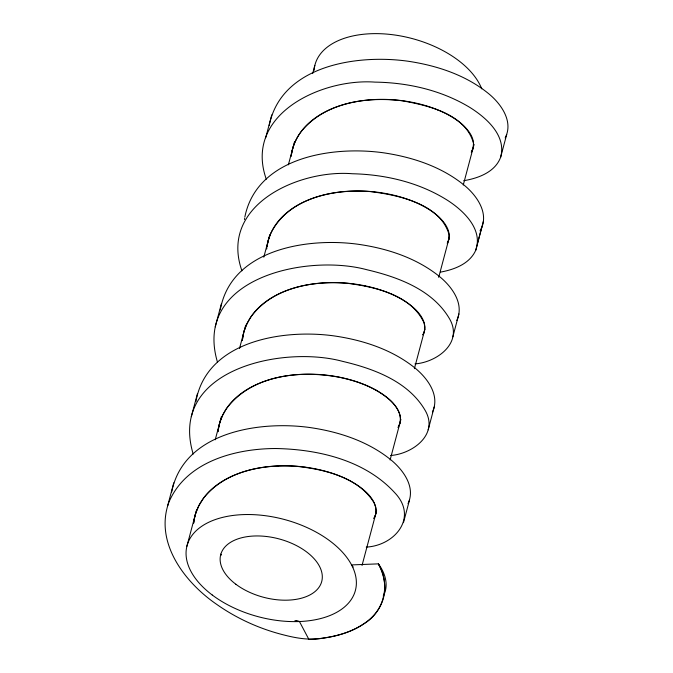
<?xml version="1.0" encoding="UTF-8"?>
<svg xmlns="http://www.w3.org/2000/svg" width="673" height="673" viewBox="0 0 673 673"><rect width="100%" height="100%" fill="white"/><g stroke="black" fill="none" stroke-linecap="round" stroke-linejoin="round"><path stroke-width="1.01" d="M447.385 243.062L448.782 239.462L449.127 234.81A90.948 36.224 12.7 0 0 448.967 233.195A91.116 36.418 12.1 0 0 448.605 231.554A91.116 36.578 11.6 0 0 448.083 229.897A90.948 36.695 11 0 0 447.402 228.214A90.948 36.906 10.5 0 0 446.561 226.523A91.116 37.217 10 0 0 445.56 224.824A91.116 37.486 9.4 0 0 444.399 223.116A90.948 37.713 8.9 0 0 443.078 221.417M244.518 219.549L244.652 218.355M193.622 523.333L194.859 516.292A90.948 66.812 14.8 0 1 195.633 513.541L198.914 505.591L203.574 498.155A91.116 66.206 9.6 0 1 205.383 495.782A90.948 65.861 8.9 0 1 207.368 493.502A90.948 65.618 8.2 0 1 209.496 491.29A91.116 65.474 7.6 0 1 211.759 489.162A91.116 65.172 7 0 1 214.157 487.109A90.948 64.717 6.3 0 1 216.681 485.14A90.948 64.372 5.8 0 1 219.331 483.264A91.116 64.12 5.2 0 1 222.098 481.464A91.116 63.716 4.7 0 1 224.975 479.756A90.948 63.169 4.2 0 1 227.97 478.15A90.948 62.724 3.7 0 1 231.058 476.627A91.116 62.379 3.2 0 1 234.254 475.197A91.116 61.891 2.8 0 1 237.535 473.868A90.948 61.26 2.4 0 1 240.9 472.639A90.948 60.738 2.1 0 1 244.349 471.512A91.116 60.309 1.8 0 1 247.874 470.477A91.116 59.746 1.5 0 1 251.466 469.552A90.948 59.056 1.2 0 1 255.117 468.719A90.948 58.467 1 0 1 258.827 467.996A91.116 57.971 0.8 0 1 262.579 467.373A91.116 57.356 0.6 0 1 266.373 466.852A90.948 56.616 0.4 0 1 270.201 466.431A90.948 55.985 0.3 0 1 274.054 466.111A91.116 55.438 0.2 0 1 277.924 465.893M217.993 431.73L219.23 424.688A90.948 66.812 14.8 0 1 220.004 421.937L222.637 415.283L226.246 408.965A91.116 66.4 10.3 0 1 227.903 406.534A91.116 66.206 9.6 0 1 229.754 404.179A90.948 65.861 8.9 0 1 231.739 401.899A90.948 65.618 8.2 0 1 233.868 399.695A91.116 65.474 7.6 0 1 236.13 397.566A91.116 65.172 7 0 1 238.528 395.514A90.948 64.717 6.3 0 1 241.052 393.545A90.948 64.372 5.8 0 1 243.702 391.661A91.116 64.12 5.2 0 1 246.469 389.869A91.116 63.716 4.7 0 1 249.346 388.161A90.948 63.169 4.2 0 1 252.341 386.546A90.948 62.724 3.7 0 1 255.437 385.023A91.116 62.379 3.2 0 1 258.625 383.602A91.116 61.891 2.8 0 1 261.906 382.272A90.948 61.26 2.4 0 1 265.28 381.044A90.948 60.738 2.1 0 1 268.729 379.909A91.116 60.309 1.8 0 1 272.245 378.882A91.116 59.746 1.5 0 1 275.837 377.948A90.948 59.056 1.2 0 1 279.488 377.124A90.948 58.467 1 0 1 283.198 376.392A91.116 57.971 0.8 0 1 286.95 375.77A91.116 57.356 0.6 0 1 290.744 375.248A90.948 56.616 0.4 0 1 294.572 374.827A90.948 55.985 0.3 0 1 298.425 374.516A91.116 55.438 0.2 0 1 302.303 374.297A91.116 54.782 0.2 0 1 306.19 374.18A90.948 54.017 0.2 0 1 310.076 374.163A90.948 53.36 0.2 0 1 313.971 374.238A91.116 52.788 0.2 0 1 317.849 374.415A91.116 52.115 0.3 0 1 321.719 374.693A90.948 51.341 0.3 0 1 325.564 375.054A90.948 50.677 0.4 0 1 329.375 375.517A91.116 50.096 0.6 0 1 333.152 376.064A91.116 49.432 0.7 0 1 336.887 376.695A90.948 48.666 0.9 0 1 340.572 377.418A90.948 48.01 1.1 0 1 344.197 378.218A91.116 47.455 1.3 0 1 347.756 379.101A91.116 46.807 1.6 0 1 351.247 380.052A90.948 46.075 1.8 0 1 354.663 381.086A90.948 45.453 2.1 0 1 357.994 382.188A91.116 44.923 2.4 0 1 361.233 383.358A91.116 44.325 2.8 0 1 364.387 384.586A90.948 43.652 3.1 0 1 367.433 385.881A90.948 43.08 3.5 0 1 370.369 387.227A91.116 42.601 3.8 0 1 373.195 388.624A91.116 42.062 4.2 0 1 375.904 390.079M242.373 340.134L243.609 333.093A90.948 66.812 14.8 0 1 244.375 330.342L247.016 323.679L250.617 317.37A91.116 66.4 10.3 0 1 252.282 314.939A91.116 66.206 9.6 0 1 254.125 312.583A90.948 65.861 8.9 0 1 256.11 310.303A90.948 65.618 8.2 0 1 258.239 308.091A91.116 65.474 7.6 0 1 260.51 305.963A91.116 65.172 7 0 1 262.899 303.91A90.948 64.717 6.3 0 1 265.431 301.941A90.948 64.372 5.8 0 1 268.073 300.065A91.116 64.12 5.2 0 1 270.84 298.265A91.116 63.716 4.7 0 1 273.726 296.557A90.948 63.169 4.2 0 1 276.712 294.942A90.948 62.724 3.7 0 1 279.808 293.428A91.116 62.379 3.2 0 1 282.997 291.998A91.116 61.891 2.8 0 1 286.277 290.669A90.948 61.26 2.4 0 1 289.651 289.44A90.948 60.738 2.1 0 1 293.1 288.313A91.116 60.309 1.8 0 1 296.625 287.278A91.116 59.746 1.5 0 1 300.208 286.353A90.948 59.056 1.2 0 1 303.86 285.52A90.948 58.467 1 0 1 307.569 284.797A91.116 57.971 0.8 0 1 311.321 284.174A91.116 57.356 0.6 0 1 315.115 283.653A90.948 56.616 0.4 0 1 318.943 283.232A90.948 55.985 0.3 0 1 322.796 282.912A91.116 55.438 0.2 0 1 326.674 282.694A91.116 54.782 0.2 0 1 330.561 282.576A90.948 54.017 0.2 0 1 334.456 282.559A90.948 53.36 0.2 0 1 338.342 282.643A91.116 52.788 0.2 0 1 342.229 282.82A91.116 52.115 0.3 0 1 346.09 283.089A90.948 51.341 0.3 0 1 349.935 283.459A90.948 50.677 0.4 0 1 353.754 283.913A91.116 50.096 0.6 0 1 357.531 284.46A91.116 49.432 0.7 0 1 361.258 285.1A90.948 48.666 0.9 0 1 364.943 285.815M195.91 401.554C206.577 340.908 282.803 328.912 333.497 335.827C362.04 339.865 390.71 349.026 413.659 366.953C426.707 377.082 440.521 394.883 432.411 412.044M220.281 309.959C230.948 249.313 307.174 237.308 357.868 244.232C386.411 248.261 415.081 257.431 438.03 275.358C451.078 285.478 464.9 303.287 456.782 320.449M291.182 156.456A90.948 66.694 17.1 0 1 291.3 155.505C292.368 146.907 295.884 138.68 301.067 131.757A91.116 66.206 9.6 0 1 302.867 129.384A90.948 65.861 8.9 0 1 304.861 127.104A90.948 65.618 8.2 0 1 306.989 124.892A91.116 65.474 7.6 0 1 309.252 122.764A91.116 65.172 7 0 1 311.649 120.711A90.948 64.717 6.3 0 1 314.173 118.742A90.948 64.372 5.8 0 1 316.823 116.866A91.116 64.12 5.2 0 1 319.591 115.066A91.116 63.716 4.7 0 1 322.468 113.358A90.948 63.169 4.2 0 1 325.463 111.743A90.948 62.724 3.7 0 1 328.55 110.229A91.116 62.379 3.2 0 1 331.739 108.799A91.116 61.891 2.8 0 1 335.028 107.47A90.948 61.26 2.4 0 1 338.393 106.241A90.948 60.738 2.1 0 1 341.842 105.114A91.116 60.309 1.8 0 1 345.367 104.079A91.116 59.746 1.5 0 1 348.959 103.154A90.948 59.056 1.2 0 1 352.61 102.321A90.948 58.467 1 0 1 356.311 101.598A91.116 57.971 0.8 0 1 360.072 100.975A91.116 57.356 0.6 0 1 363.866 100.454A90.948 56.616 0.4 0 1 367.694 100.033A90.948 55.985 0.3 0 1 371.546 99.713A91.116 55.438 0.2 0 1 375.416 99.495A91.116 54.782 0.2 0 1 379.303 99.377A90.948 54.017 0.2 0 1 383.198 99.36A90.948 53.36 0.2 0 1 387.093 99.444A91.116 52.788 0.2 0 1 390.971 99.621A91.116 52.115 0.3 0 1 394.841 99.89A90.948 51.341 0.3 0 1 398.685 100.26A90.948 50.677 0.4 0 1 402.496 100.714A91.116 50.096 0.6 0 1 406.273 101.261A91.116 49.432 0.7 0 1 410.008 101.901A90.948 48.666 0.9 0 1 413.693 102.616A90.948 48.01 1.1 0 1 417.319 103.415A91.116 47.455 1.3 0 1 420.877 104.298A91.116 46.807 1.6 0 1 424.369 105.257A90.948 46.075 1.8 0 1 427.784 106.284A90.948 45.453 2.1 0 1 431.115 107.386A91.116 44.923 2.4 0 1 434.354 108.555A91.116 44.325 2.8 0 1 437.5 109.792M171.699 491.963C183.485 432.201 258.668 420.617 309.126 427.431C337.661 431.46 366.331 440.63 389.288 458.557C402.328 468.677 416.15 486.486 408.031 503.648M244.812 217.169C256.834 156.775 333.076 145.587 383.93 152.864C412.271 157.112 440.756 166.416 463.369 184.537C476.215 194.69 489.481 212.786 480.8 229.535M269.192 125.565C281.213 65.18 357.447 53.983 408.301 61.268C436.642 65.517 465.127 74.821 487.74 92.941C500.586 103.095 513.861 121.182 505.171 137.931M423.014 334.666L423.973 332.538A90.948 35.997 15 0 0 424.411 331.066L424.798 327.204L424.175 323.149A91.116 36.578 11.6 0 0 423.712 321.492A90.948 36.695 11 0 0 423.031 319.81A90.948 36.906 10.5 0 0 422.181 318.119A91.116 37.217 10 0 0 421.18 316.419A91.116 37.486 9.4 0 0 420.019 314.72A90.948 37.713 8.9 0 0 418.707 313.012A90.948 38.033 8.4 0 0 417.235 311.321A91.116 38.454 7.9 0 0 415.611 309.63M191.309 416.688L197.408 393.789M167.67 505.751L173.76 482.844M215.242 326.876L221.333 303.977M265.675 137.788L271.766 114.89M186.875 546.325L196.592 509.798M215.217 439.789L221.425 416.461M239.512 348.479L245.721 325.152M263.808 257.17L269.747 234.852M288.372 164.851L294.581 141.515M312.667 73.542L314.829 65.424M362.032 565.471L376.611 510.689M390.104 459.962L400.906 419.38M414.4 368.653L424.932 329.089M438.695 277.343L449.228 237.771M463.26 185.016L474.061 144.434M477.393 243.819L483.492 220.921M452.828 336.82L458.919 313.921M440.579 272.094C454.208 269.621 469.628 263.892 475.702 250.356L481.767 227.508M403.472 522.66L409.563 499.761M428.171 429.828L434.262 406.929M463.739 180.701C478.175 178.303 495.008 172.221 500.611 157.339L506.71 134.44M243.971 331.713L244.383 330.342A90.948 66.795 14.1 0 1 245.309 327.642A91.116 66.879 13.3 0 1 246.394 324.983A91.116 66.804 12.5 0 1 247.63 322.384A90.948 66.568 11.8 0 1 249.035 319.835A90.948 66.434 11.1 0 1 250.583 317.353C272.254 287.278 313.256 280.321 347.983 283.375C375.913 287.135 411.329 294.967 424.175 323.149A91.116 36.418 12.1 0 1 424.596 324.798A90.948 36.224 12.7 0 1 424.789 326.413A90.948 36.123 13.3 0 1 424.823 327.995A91.116 36.123 13.8 0 1 424.697 329.551A91.116 36.081 14.4 0 1 424.411 331.066M219.6 423.309L220.004 421.946A90.948 66.795 14.1 0 1 220.929 419.237A91.116 66.879 13.3 0 1 222.023 416.587A91.116 66.804 12.5 0 1 223.259 413.979A90.948 66.568 11.8 0 1 224.656 411.439A90.948 66.434 11.1 0 1 226.212 408.957C251.458 374.827 299.763 370.007 338.67 377.149C356.446 380.758 374.289 387.009 388.388 398.752C396.069 405.079 404.002 416.133 398.643 426.261M195.229 514.912L195.633 513.541A90.948 66.795 14.1 0 1 196.558 510.841A91.116 66.879 13.3 0 1 197.643 508.182A91.116 66.804 12.5 0 1 198.888 505.583A90.948 66.568 11.8 0 1 200.285 503.034A90.948 66.434 11.1 0 1 201.833 500.552A91.116 66.4 10.3 0 1 203.532 498.138C225.522 470.604 263.976 463.882 297.323 466.406C325.303 469.628 358.507 477.233 374.196 503.009A90.948 36.695 11 0 1 374.962 504.691A91.116 36.578 11.6 0 1 375.484 506.357A91.116 36.418 12.1 0 1 375.845 507.997A90.948 36.224 12.7 0 1 376.047 509.612A90.948 36.123 13.3 0 1 376.081 511.194L375.458 515.005L373.877 518.547A91.116 36.132 16.1 0 0 374.609 517.158A90.948 36.014 15.5 0 0 375.214 515.737A90.948 35.997 15 0 0 375.66 514.265A91.116 36.081 14.4 0 0 375.955 512.75A91.116 36.123 13.8 0 0 376.081 511.194L375.635 507.173L374.196 503.009A90.948 36.906 10.5 0 0 373.439 501.318A91.116 37.217 10 0 0 372.438 499.618A91.116 37.486 9.4 0 0 371.277 497.919A90.948 37.713 8.9 0 0 369.957 496.211A90.948 38.033 8.4 0 0 368.484 494.52A91.116 38.454 7.9 0 0 366.869 492.829A91.116 38.824 7.4 0 0 365.094 491.164A90.948 39.143 6.9 0 0 363.176 489.507A90.948 39.564 6.4 0 0 361.123 487.875A91.116 40.086 6 0 0 358.919 486.276A91.116 40.548 5.5 0 0 356.589 484.703A90.948 40.952 5.1 0 0 354.124 483.172A90.948 41.457 4.6 0 0 351.533 481.675A91.116 42.062 4.2 0 0 348.824 480.228A91.116 42.601 3.8 0 0 345.998 478.823A90.948 43.08 3.5 0 0 343.062 477.477A90.948 43.652 3.1 0 0 340.016 476.19A91.116 44.325 2.8 0 0 336.87 474.953A91.116 44.923 2.4 0 0 333.623 473.784A90.948 45.453 2.1 0 0 330.292 472.682A90.948 46.075 1.8 0 0 326.876 471.655M424.209 331.806L423.973 332.538A90.948 36.014 15.5 0 1 423.351 333.959A91.116 36.132 16.1 0 1 422.854 334.885M500.611 157.339C506.702 135.677 486.444 117.859 470.032 107.537C441.606 90.249 408.04 82.577 374.979 82.123C321.913 78.186 243.332 114.259 266.289 179.228M475.702 250.356C483.256 229.451 463.848 210.943 447.94 200.596C419.59 182.518 385.679 174.5 352.307 173.743C298.896 169.318 218.818 205.055 241.918 270.832M383.989 594.553C388.826 584.332 384.821 572.378 378.344 563.865L351.558 564.916L353.19 567.045M383.618 595.336L383.215 596.101M471.361 152.148L473.153 147.867L473.498 143.206A90.948 36.224 12.7 0 0 473.338 141.599A91.116 36.418 12.1 0 0 472.976 139.959A91.116 36.578 11.6 0 0 472.454 138.293A90.948 36.695 11 0 0 471.773 136.611A90.948 36.906 10.5 0 0 470.932 134.92A91.116 37.217 10 0 0 469.931 133.22A91.116 37.486 9.4 0 0 468.77 131.521A90.948 37.713 8.9 0 0 467.449 129.813A90.948 38.033 8.4 0 0 465.977 128.122A91.116 38.454 7.9 0 0 464.362 126.431A91.116 38.824 7.4 0 0 462.587 124.766A90.948 39.143 6.9 0 0 460.669 123.109A90.948 39.564 6.4 0 0 458.607 121.477A91.116 40.086 6 0 0 456.412 119.878A91.116 40.548 5.5 0 0 454.082 118.305A90.948 40.952 5.1 0 0 451.617 116.774A90.948 41.457 4.6 0 0 449.026 115.276A91.116 42.062 4.2 0 0 446.317 113.83A91.116 42.601 3.8 0 0 443.49 112.425A90.948 43.08 3.5 0 0 440.546 111.079A90.948 43.652 3.1 0 0 437.5 109.792M480.017 230.873L480.421 230.208M414.989 363.9C436.499 362.368 463.108 343.306 449.875 319.397C433.101 289.878 398.138 277.066 366.768 269.705C306.795 253.485 192.293 277.865 217.547 362.427M390.618 455.503C412.128 453.964 438.737 434.909 425.504 411.001C408.73 381.473 373.767 368.661 342.397 361.308C282.424 345.089 167.913 369.46 193.176 454.031M366.247 547.107C394.958 545.551 418.396 517.36 394.715 492.695C364.968 460.214 318.337 449.303 275.787 448.521C235.382 448.588 186.211 461.493 168.923 502.151C154.117 542.539 184.907 582.591 216.723 604.388C236.989 618.672 259.988 629.011 284.031 635.009C297.13 638.374 310.741 640.62 324.167 637.962C338.258 635.876 352.349 631.669 364.211 623.56C384.468 611.589 390.685 583.676 378.344 563.865A116.143 67.115 14.9 0 1 308.857 639.35L299.443 621.532L296.095 620.986M299.376 621.406A90.51 44.14 27.1 0 1 296.036 620.859A91.444 45.2 27.4 0 1 294.909 620.649M193.689 522.854A90.948 66.694 17.1 0 1 193.807 521.903A91.116 66.888 16.4 0 1 194.253 519.076A91.116 66.93 15.6 0 1 194.859 516.292M277.924 465.893A91.116 54.782 0.2 0 1 281.819 465.775A90.948 54.017 0.2 0 1 285.705 465.758A90.948 53.36 0.2 0 1 289.6 465.842A91.116 52.788 0.2 0 1 293.478 466.019A91.116 52.115 0.3 0 1 297.348 466.288A90.948 51.341 0.3 0 1 301.193 466.658A90.948 50.677 0.4 0 1 305.004 467.112M305.004 467.112A91.116 50.096 0.6 0 1 308.781 467.659A91.116 49.432 0.7 0 1 312.516 468.299A90.948 48.666 0.9 0 1 316.201 469.014A90.948 48.01 1.1 0 1 319.826 469.813A91.116 47.455 1.3 0 1 323.385 470.696A91.116 46.807 1.6 0 1 326.876 471.655M218.069 431.258A90.948 66.694 17.1 0 1 218.178 430.308A91.116 66.888 16.4 0 1 218.624 427.481A91.116 66.93 15.6 0 1 219.238 424.688M375.913 390.079A90.948 41.457 4.6 0 1 378.495 391.568A90.948 40.952 5.1 0 1 380.96 393.108A91.116 40.548 5.5 0 1 383.29 394.672A91.116 40.086 6 0 1 385.494 396.279A90.948 39.564 6.4 0 1 387.547 397.903A90.948 39.143 6.9 0 1 389.465 399.56A91.116 38.824 7.4 0 1 391.24 401.234A91.116 38.454 7.9 0 1 392.864 402.917A90.948 38.033 8.4 0 1 394.328 404.616A90.948 37.713 8.9 0 1 395.648 406.315A91.116 37.486 9.4 0 1 396.809 408.023A91.116 37.217 10 0 1 397.81 409.722A90.948 36.906 10.5 0 1 398.652 411.413A90.948 36.695 11 0 1 399.341 413.087A91.116 36.578 11.6 0 1 399.863 414.753A91.116 36.418 12.1 0 1 400.216 416.394A90.948 36.224 12.7 0 1 400.418 418.009A90.948 36.123 13.3 0 1 400.452 419.599A91.116 36.123 13.8 0 1 400.326 421.147A91.116 36.081 14.4 0 1 400.031 422.661A90.948 35.997 15 0 1 399.585 424.133A90.948 36.014 15.5 0 1 398.98 425.563A91.116 36.132 16.1 0 1 398.744 426.026M398.214 426.934A91.116 36.207 16.6 0 1 397.92 427.38M242.339 340.614A90.948 66.694 17.1 0 1 242.549 338.704A91.116 66.888 16.4 0 1 242.995 335.877A91.116 66.93 15.6 0 1 243.609 333.093M364.943 285.815A90.948 48.01 1.1 0 1 368.568 286.614A91.116 47.455 1.3 0 1 372.135 287.497A91.116 46.807 1.6 0 1 375.627 288.456A90.948 46.075 1.8 0 1 379.034 289.483A90.948 45.453 2.1 0 1 382.365 290.585A91.116 44.923 2.4 0 1 385.612 291.754A91.116 44.325 2.8 0 1 388.758 292.991A90.948 43.652 3.1 0 1 391.804 294.278M391.804 294.278A90.948 43.08 3.5 0 1 394.74 295.624A91.116 42.601 3.8 0 1 397.566 297.029A91.116 42.062 4.2 0 1 400.284 298.476A90.948 41.457 4.6 0 1 402.866 299.973A90.948 40.952 5.1 0 1 405.331 301.504A91.116 40.548 5.5 0 1 407.67 303.077A91.116 40.086 6 0 1 409.865 304.676A90.948 39.564 6.4 0 1 411.918 306.308A90.948 39.143 6.9 0 1 413.836 307.956A91.116 38.824 7.4 0 1 415.611 309.63M266.718 249.01A90.948 66.694 17.1 0 1 266.811 248.059M443.078 221.417A90.948 38.033 8.4 0 0 441.606 219.718A91.116 38.454 7.9 0 0 439.982 218.035A91.116 38.824 7.4 0 0 438.216 216.361A90.948 39.143 6.9 0 0 436.297 214.712A90.948 39.564 6.4 0 0 434.236 213.08A91.116 40.086 6 0 0 432.041 211.473A91.116 40.548 5.5 0 0 429.711 209.909A90.948 40.952 5.1 0 0 427.246 208.369A90.948 41.457 4.6 0 0 424.655 206.88A91.116 42.062 4.2 0 0 421.946 205.425A91.116 42.601 3.8 0 0 419.119 204.028A90.948 43.08 3.5 0 0 416.175 202.682A90.948 43.652 3.1 0 0 413.129 201.387A91.116 44.325 2.8 0 0 409.983 200.159A91.116 44.923 2.4 0 0 406.744 198.989A90.948 45.453 2.1 0 0 403.413 197.887A90.948 46.075 1.8 0 0 399.998 196.853A91.116 46.807 1.6 0 0 396.506 195.902A91.116 47.455 1.3 0 0 392.948 195.019A90.948 48.01 1.1 0 0 389.322 194.219A90.948 48.666 0.9 0 0 385.637 193.496A91.116 49.432 0.7 0 0 381.902 192.865A91.116 50.096 0.6 0 0 378.125 192.318A90.948 50.677 0.4 0 0 374.314 191.855A90.948 51.341 0.3 0 0 370.47 191.494A91.116 52.115 0.3 0 0 366.6 191.216A91.116 52.788 0.2 0 0 362.713 191.039A90.948 53.36 0.2 0 0 358.827 190.964A90.948 54.017 0.2 0 0 354.932 190.981A91.116 54.782 0.2 0 0 351.045 191.098A91.116 55.438 0.2 0 0 347.167 191.309A90.948 55.985 0.3 0 0 343.314 191.628A90.948 56.616 0.4 0 0 339.486 192.049A91.116 57.356 0.6 0 0 335.692 192.571A91.116 57.971 0.8 0 0 331.94 193.193A90.948 58.467 1 0 0 328.239 193.925A90.948 59.056 1.2 0 0 324.588 194.749A91.116 59.746 1.5 0 0 320.996 195.683A91.116 60.309 1.8 0 0 317.471 196.709A90.948 60.738 2.1 0 0 314.022 197.845A90.948 61.26 2.4 0 0 310.648 199.073A91.116 61.891 2.8 0 0 307.368 200.403A91.116 62.379 3.2 0 0 304.179 201.824A90.948 62.724 3.7 0 0 301.083 203.347A90.948 63.169 4.2 0 0 298.097 204.962A91.116 63.716 4.7 0 0 295.211 206.67A91.116 64.12 5.2 0 0 292.444 208.462A90.948 64.372 5.8 0 0 289.802 210.346A90.948 64.717 6.3 0 0 287.278 212.315A91.116 65.172 7 0 0 284.881 214.367A91.116 65.474 7.6 0 0 282.61 216.496A90.948 65.618 8.2 0 0 280.481 218.7A90.948 65.861 8.9 0 0 278.496 220.98A91.116 66.206 9.6 0 0 276.653 223.335A91.116 66.4 10.3 0 0 274.954 225.758A90.948 66.434 11.1 0 0 273.406 228.24A90.948 66.568 11.8 0 0 272.01 230.78A91.116 66.804 12.5 0 0 270.765 233.38L268.342 240.11L266.912 247.109A91.116 66.888 16.4 0 1 267.374 244.282A91.116 66.93 15.6 0 1 267.98 241.489A90.948 66.812 14.8 0 1 268.746 238.738A90.948 66.795 14.1 0 1 269.68 236.038A91.116 66.879 13.3 0 1 270.765 233.388C288.591 197.61 333.976 188.709 370.436 191.603C398.046 195.044 440.495 203.726 449.127 234.81A90.948 36.123 13.3 0 1 449.194 236.4A91.116 36.123 13.8 0 1 449.068 237.948M449.068 237.948A91.116 36.081 14.4 0 1 448.782 239.462A90.948 35.997 15 0 1 448.336 240.934A90.948 36.014 15.5 0 1 447.722 242.364A91.116 36.132 16.1 0 1 447.234 243.281M291.3 155.505A91.116 66.888 16.4 0 1 291.746 152.678A91.116 66.93 15.6 0 1 292.351 149.894A90.948 66.812 14.8 0 1 293.125 147.143A90.948 66.795 14.1 0 1 294.051 144.443A91.116 66.879 13.3 0 1 295.136 141.784A91.116 66.804 12.5 0 1 296.381 139.185A90.948 66.568 11.8 0 1 297.777 136.636A90.948 66.434 11.1 0 1 299.325 134.154A91.116 66.4 10.3 0 1 301.024 131.74C324.866 102.229 366.886 96.441 402.454 100.824C428.407 105.568 465.48 113.998 473.498 143.206A90.948 36.123 13.3 0 1 473.565 144.796A91.116 36.123 13.8 0 1 473.439 146.352A91.116 36.081 14.4 0 1 473.153 147.867A90.948 35.997 15 0 1 472.707 149.339A90.948 36.014 15.5 0 1 472.093 150.76A91.116 36.132 16.1 0 1 471.327 152.14M314.072 70.429A87.103 50.332 14.9 0 1 390.29 34.441A87.103 50.332 14.9 0 1 481.733 88.836M221.535 555.023A91.124 60.595 27.9 0 1 220.719 554.123M212.247 595.008A87.103 50.332 14.9 0 0 353.914 594.688A87.103 50.332 14.9 0 0 247.479 514.525A87.103 50.332 14.9 0 0 212.247 595.008M235.836 584.231A52.267 30.201 14.9 0 0 320.836 584.038A52.267 30.201 14.9 0 0 256.968 535.944A52.267 30.201 14.9 0 0 235.836 584.231"/></g></svg>
